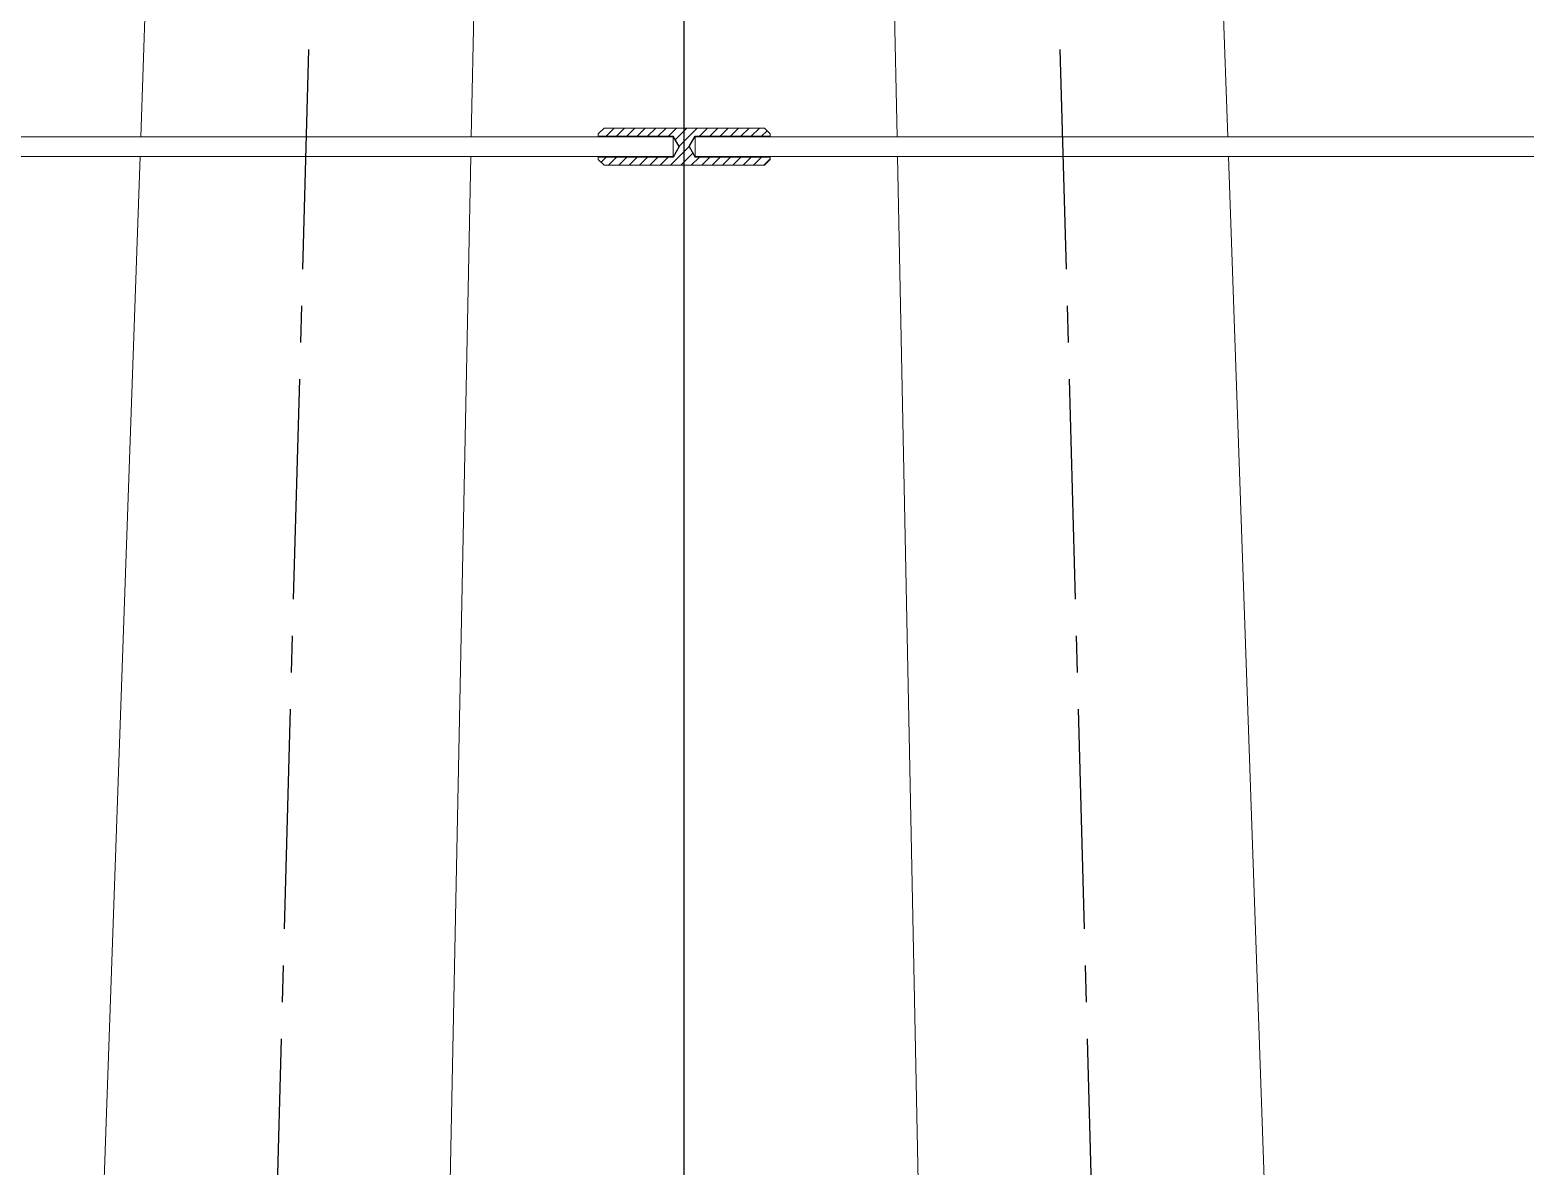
# Model space of a CAD drawing. Header units: millimetres. Extents: x 1587714 to 3094800, y -694377 to -413614.
# Drawn here: x 2056821 to 2058116, y -552246 to -551262 of the extents above; entities that cross this region are included whole.
import ezdxf

# ---------------------------------------------------------------- set-up
doc = ezdxf.new("R2010")
doc.units = ezdxf.units.MM
doc.linetypes.add('CENTER2', pattern=[28.575, 19.05, -3.175, 3.175, -3.175])
doc.layers.add('0_EJES', color=1, linetype='CENTER2')
doc.layers.add('M0_EQUIPOS', color=7, linetype='Continuous')

# ---------------------------------------------------------------- blocks, each defined once
blk = doc.blocks.new('poste doble terminal TM1')
h = blk.add_hatch()
h.set_pattern_fill('ANSI31', color=8, scale=2, style=0)
h.set_pattern_definition([(45, (-28619.78, -22270.022), (-4.4901281, 4.4901281), [])])
h.paths.add_polyline_path([(0, 7398.79), (0, 7366.79), (69.55, 7366.79), (74.55, 7371.79), (74.55, 7373.79), (9.55, 7373.79), (4.36, 7382.79), (9.55, 7391.79), (74.55, 7391.79), (74.55, 7393.79), (69.55, 7398.79)])
h.paths.add_polyline_path([(-9.45, 7391.79), (-4.25, 7382.79), (-9.45, 7373.79), (-74.45, 7373.79), (-74.45, 7371.79), (-69.45, 7366.79), (0, 7366.79), (0, 7398.79), (-69.45, 7398.79), (-74.45, 7393.79), (-74.45, 7391.79)])
for p, q in [((-4.25, 7382.79), (-9.45, 7391.79)), ((-4.25, 7382.79), (-9.45, 7373.79)), ((4.36, 7382.79), (9.55, 7391.79)), ((4.36, 7382.79), (9.55, 7373.79))]:
    blk.add_line(p, q)
at = {"layer": '0_EJES', "color": 8, "ltscale": 10}
for p, q in [((-325.47, 7467.04), (-618.13, -3150)), ((325.47, 7467.04), (618.13, -3150))]:
    blk.add_line(p, q, dxfattribs=at)
at = {"layer": 'M0_EQUIPOS', "color": 7, "linetype": 'Continuous', "lineweight": 15}
for p, q in [((-460.14, 7695), (-470.78, 7391.29)), ((-184.41, 7391.29), (-178.3, 7695)), ((178.3, 7695), (184.41, 7391.29)), ((470.78, 7391.29), (460.14, 7695)), ((-74.45, 7391.79), (-9.45, 7391.79)), ((74.55, 7391.79), (9.55, 7391.79)), ((-471.37, 7374.29), (-516.18, 6095)), ((-210.48, 6095), (-184.75, 7374.29)), ((-74.45, 7373.79), (-9.45, 7373.79)), ((74.55, 7373.79), (9.55, 7373.79)), ((184.75, 7374.29), (210.48, 6095)), ((516.18, 6095), (471.37, 7374.29))]:
    blk.add_line(p, q, dxfattribs=at)
at = {"layer": 'M0_EQUIPOS', "color": 74, "linetype": 'Continuous', "lineweight": 15}
for p, q in [((-9.45, 7391.29), (-900.93, 7391.29)), ((-9.45, 7391.79), (-9.45, 7373.79)), ((9.55, 7391.79), (9.55, 7373.79)), ((1230.79, 7391.29), (9.55, 7391.29)), ((-900.93, 7374.29), (-9.45, 7374.29)), ((9.55, 7374.29), (1230.79, 7374.29))]:
    blk.add_line(p, q, dxfattribs=at)
at = {"layer": 'M0_EQUIPOS', "color": 7, "linetype": 'Continuous', "lineweight": 15}
for points in [[(74.55, 7391.29), (74.55, 7393.79), (69.55, 7398.79), (-69.45, 7398.79), (-74.45, 7393.79), (-74.45, 7391.29)], [(-74.45, 7374.29), (-74.45, 7371.79), (-69.45, 7366.79), (69.55, 7366.79), (74.55, 7371.79), (74.55, 7374.29)]]:
    blk.add_lwpolyline(points, dxfattribs=at)

msp = doc.modelspace()

# ---------------------------------------------------------------- linework, layer by layer
at = {"color": 8}
msp.add_line((2057387.7201, -578057.058), (2057387.7201, -529054.325), dxfattribs=at)
at = {"color": 5}
msp.add_arc((2088250.4526, -172308.821), 379847.5285, 265.377093471, 272.721972034, dxfattribs=at)

# ---------------------------------------------------------------- block references
msp.add_blockref('poste doble terminal TM1', (2057387.7201, -558745.6049))

doc.saveas('drawing.dxf')
